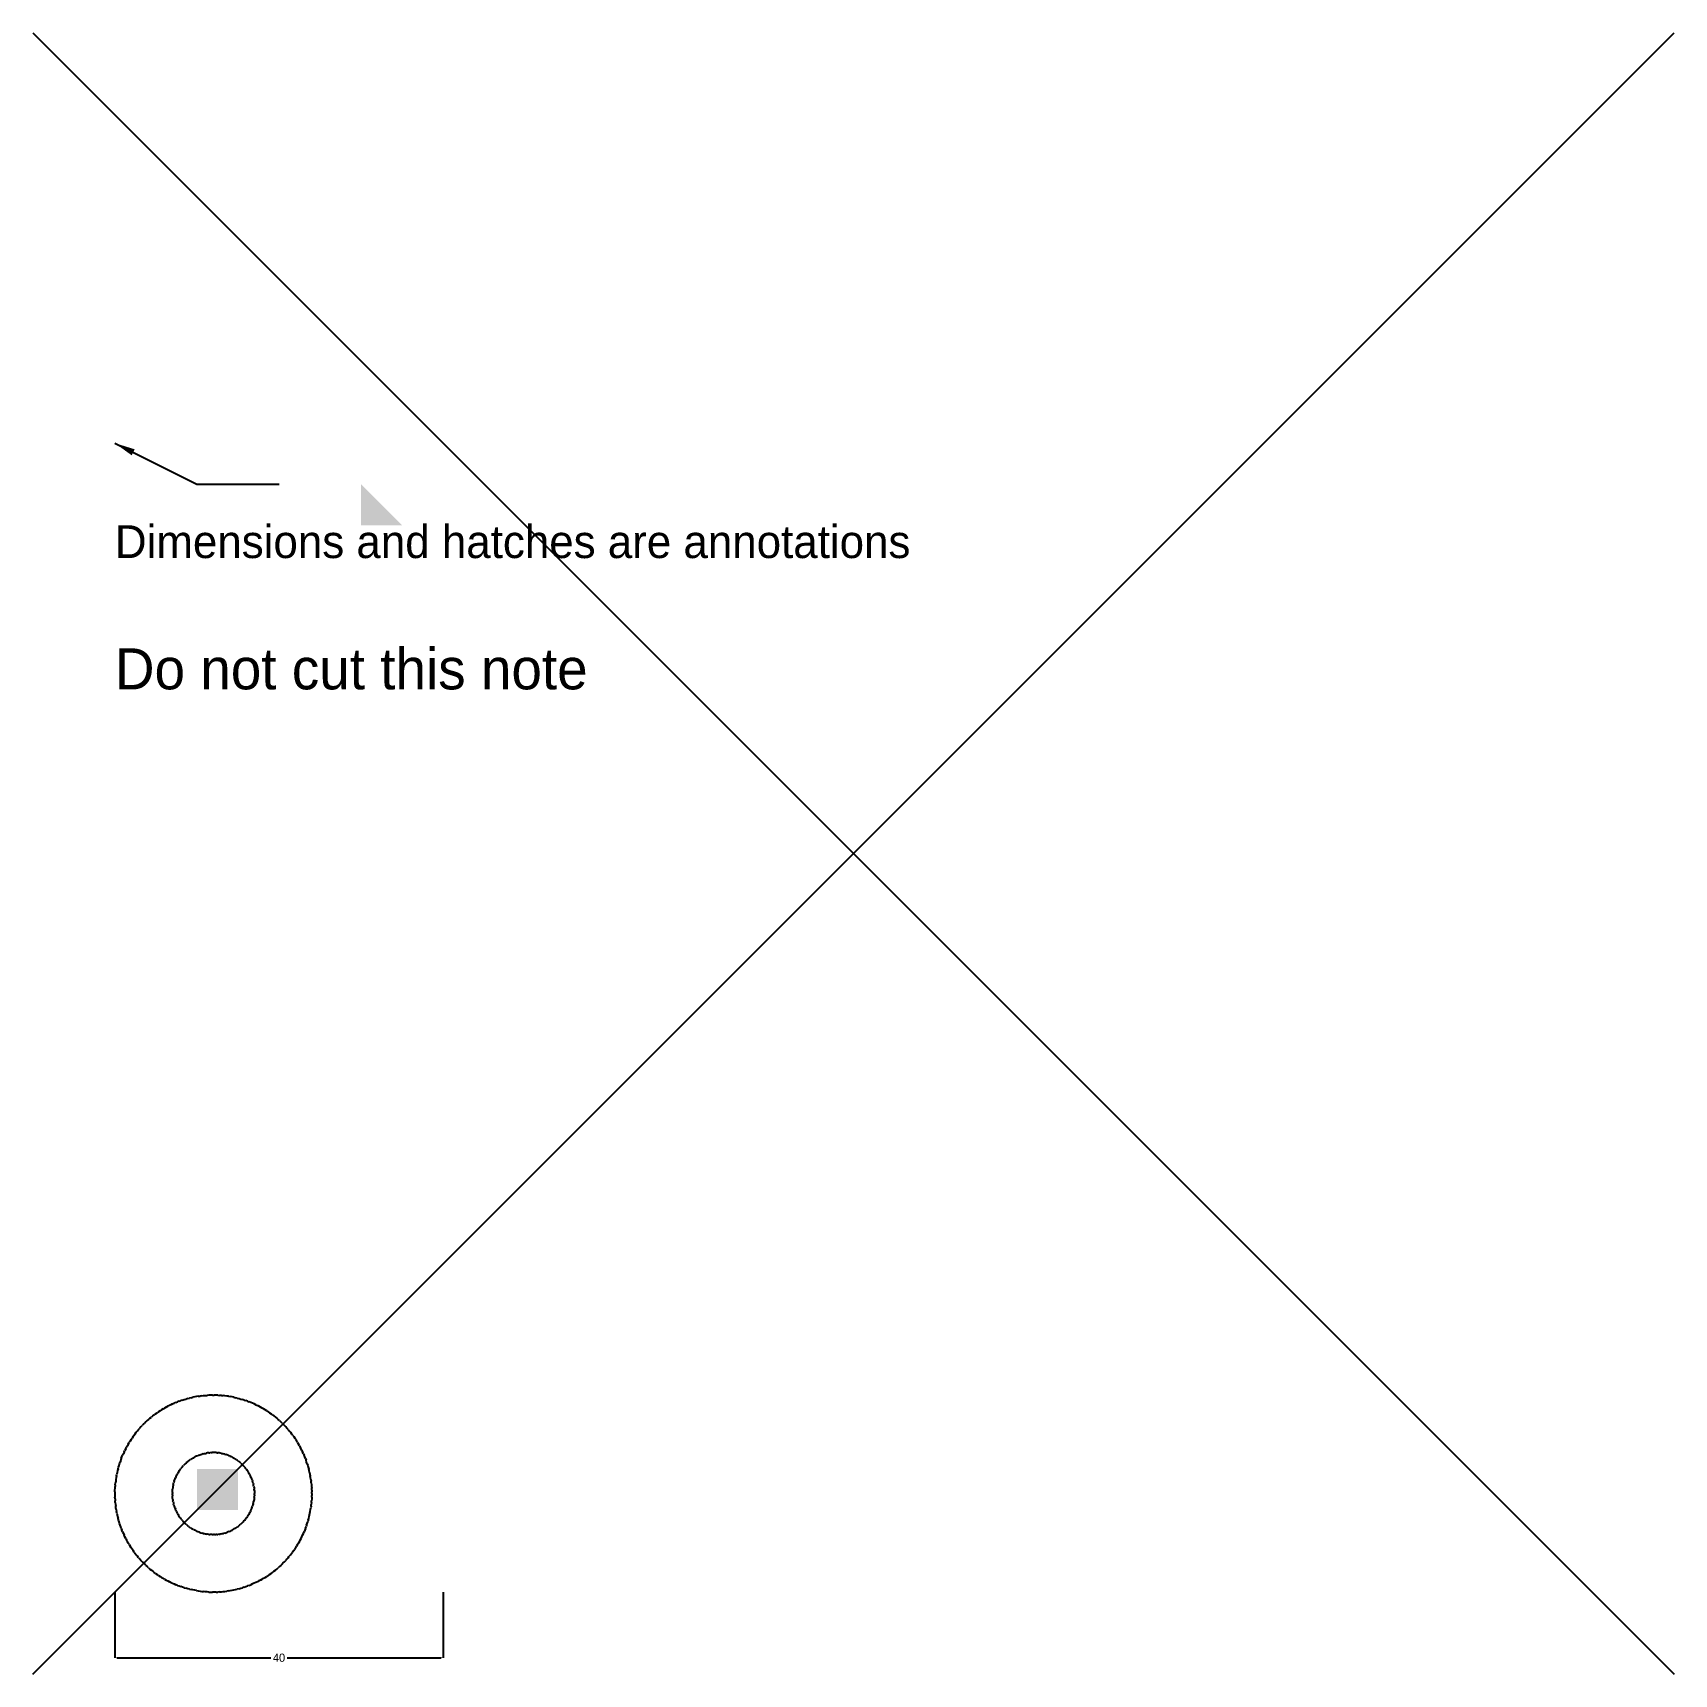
# Model space of a CAD drawing. Header units: millimetres. Extents: x 0 to 200, y 0 to 200.
import ezdxf

# ---------------------------------------------------------------- set-up
doc = ezdxf.new("R2010")
doc.units = ezdxf.units.MM
for name, color, linetype in [('ANNOTATION', 3, 'Continuous'), ('bend', 4, 'Continuous'), ('CUT', 7, 'Continuous'), ('extent', 6, 'Continuous')]:
    doc.layers.add(name, color=color, linetype=linetype)
doc.dimstyles.get("Standard").update_dxf_attribs({"dimtxt": 2.5, "dimasz": 2.5, "dimexe": 1.25, "dimexo": 0.625, "dimtad": 1, "dimcen": 2.5, "dimazin": 3, "dimtfac": 1, "dimtmove": 0, "dimatfit": 3})

# ---------------------------------------------------------------- blocks, each defined once
blk = doc.blocks.new('_CLOSEDFILLED')
at = {"color": 0, "linetype": 'BYBLOCK'}
blk.add_solid([(-1, 0.16), (0, 0), (-1, -0.16)], dxfattribs=at)
blk = doc.blocks.new('*D1')
for p, q in [((10, 10), (10, 2)), ((50, 10), (50, 2)), ((10.25, 2), (29, 2)), ((31, 2), (49.75, 2))]:
    blk.add_line(p, q)
at = {"layer": 'Defpoints'}
for p in [(10, 10), (50, 10), (10, 2)]:
    blk.add_point(p, dxfattribs=at)
at = {"layer": 'ANNOTATION', "xscale": 0.25, "yscale": 0.25, "rotation": 180}
blk.add_blockref('_CLOSEDFILLED', (10, 2), dxfattribs=at)
at = {"layer": 'ANNOTATION', "xscale": 0.25, "yscale": 0.25}
blk.add_blockref('_CLOSEDFILLED', (50, 2), dxfattribs=at)
at = {"layer": 'ANNOTATION', "insert": (30, 2), "char_height": 1, "attachment_point": 5}
blk.add_mtext('40', dxfattribs=at)

msp = doc.modelspace()

# ---------------------------------------------------------------- hatches: boundary and pattern name
at = {"layer": 'ANNOTATION'}
msp.add_hatch(color=3, dxfattribs=at).paths.add_polyline_path([(20, 20), (25, 20), (25, 25), (20, 25)])

# ---------------------------------------------------------------- linework, layer by layer
msp.add_solid([(40, 140), (45, 140), (40, 145)], dxfattribs=at)
at = {"layer": 'bend'}
msp.add_line((0, 0), (200, 200), dxfattribs=at)
at = {"layer": 'CUT'}
for p, q in [((15.504, 32.09), (15.322, 31.97)), ((15.688, 32.206), (15.504, 32.09)), ((15.875, 32.319), (15.688, 32.206)), ((15.875, 32.319), (16.063, 32.428)), ((16.253, 32.535), (16.063, 32.428)), ((16.253, 32.535), (16.446, 32.637)), ((16.64, 32.736), (16.446, 32.637)), ((16.836, 32.832), (16.64, 32.736)), ((17.033, 32.924), (16.836, 32.832)), ((17.033, 32.924), (17.232, 33.012)), ((17.433, 33.097), (17.232, 33.012)), ((17.433, 33.097), (17.635, 33.178)), ((17.839, 33.255), (17.635, 33.178)), ((17.839, 33.255), (18.044, 33.329)), ((18.25, 33.399), (18.044, 33.329)), ((18.25, 33.399), (18.458, 33.465)), ((18.458, 33.465), (18.667, 33.528)), ((18.877, 33.586), (18.667, 33.528)), ((18.877, 33.586), (19.088, 33.641)), ((19.299, 33.692), (19.088, 33.641)), ((19.299, 33.692), (19.512, 33.739)), ((19.726, 33.783), (19.512, 33.739)), ((19.94, 33.822), (19.726, 33.783)), ((20.155, 33.857), (19.94, 33.822)), ((20.155, 33.857), (20.371, 33.889)), ((20.587, 33.917), (20.371, 33.889)), ((20.587, 33.917), (20.803, 33.94)), ((20.803, 33.94), (21.02, 33.96)), ((21.02, 33.96), (21.238, 33.976)), ((21.455, 33.988), (21.238, 33.976)), ((21.673, 33.996), (21.455, 33.988)), ((21.891, 34), (21.673, 33.996)), ((21.891, 34), (22.109, 34)), ((22.327, 33.996), (22.109, 34)), ((22.545, 33.988), (22.327, 33.996)), ((22.545, 33.988), (22.762, 33.976)), ((22.98, 33.96), (22.762, 33.976)), ((22.98, 33.96), (23.197, 33.94)), ((23.413, 33.917), (23.197, 33.94)), ((23.629, 33.889), (23.413, 33.917)), ((23.845, 33.857), (23.629, 33.889)), ((23.845, 33.857), (24.06, 33.822)), ((24.274, 33.783), (24.06, 33.822)), ((24.488, 33.739), (24.274, 33.783)), ((24.488, 33.739), (24.701, 33.692)), ((24.912, 33.641), (24.701, 33.692)), ((24.912, 33.641), (25.123, 33.586)), ((25.123, 33.586), (25.333, 33.528)), ((25.333, 33.528), (25.542, 33.465)), ((25.75, 33.399), (25.542, 33.465)), ((25.75, 33.399), (25.956, 33.329)), ((26.161, 33.255), (25.956, 33.329)), ((26.161, 33.255), (26.365, 33.178)), ((26.567, 33.097), (26.365, 33.178)), ((26.768, 33.012), (26.567, 33.097)), ((26.967, 32.924), (26.768, 33.012)), ((27.164, 32.832), (26.967, 32.924)), ((27.164, 32.832), (27.36, 32.736)), ((27.554, 32.637), (27.36, 32.736)), ((27.747, 32.535), (27.554, 32.637)), ((27.937, 32.428), (27.747, 32.535)), ((28.125, 32.319), (27.937, 32.428)), ((28.312, 32.206), (28.125, 32.319)), ((28.496, 32.09), (28.312, 32.206)), ((28.496, 32.09), (28.678, 31.97)), ((13.175, 30.132), (13.029, 29.97)), ((13.175, 30.132), (13.324, 30.291)), ((13.476, 30.447), (13.324, 30.291)), ((13.476, 30.447), (13.631, 30.6)), ((13.789, 30.751), (13.631, 30.6)), ((13.949, 30.898), (13.789, 30.751)), ((14.112, 31.043), (13.949, 30.898)), ((14.277, 31.185), (14.112, 31.043)), ((14.277, 31.185), (14.445, 31.323)), ((14.616, 31.459), (14.445, 31.323)), ((14.616, 31.459), (14.789, 31.592)), ((14.964, 31.721), (14.789, 31.592)), ((14.964, 31.721), (15.142, 31.847)), ((15.322, 31.97), (15.142, 31.847)), ((28.678, 31.97), (28.858, 31.847)), ((28.858, 31.847), (29.036, 31.721)), ((29.211, 31.592), (29.036, 31.721)), ((29.211, 31.592), (29.384, 31.459)), ((29.384, 31.459), (29.555, 31.323)), ((29.555, 31.323), (29.723, 31.185)), ((29.723, 31.185), (29.888, 31.043)), ((30.051, 30.898), (29.888, 31.043)), ((30.051, 30.898), (30.211, 30.751)), ((30.369, 30.6), (30.211, 30.751)), ((30.369, 30.6), (30.524, 30.447)), ((30.524, 30.447), (30.676, 30.291)), ((30.825, 30.132), (30.676, 30.291)), ((30.971, 29.97), (30.825, 30.132)), ((11.626, 28.031), (11.518, 27.842)), ((11.626, 28.031), (11.737, 28.219)), ((11.852, 28.404), (11.737, 28.219)), ((11.97, 28.587), (11.852, 28.404)), ((11.97, 28.587), (12.091, 28.768)), ((12.216, 28.947), (12.091, 28.768)), ((12.343, 29.124), (12.216, 28.947)), ((12.343, 29.124), (12.474, 29.298)), ((12.474, 29.298), (12.608, 29.47)), ((12.608, 29.47), (12.746, 29.639)), ((12.746, 29.639), (12.886, 29.806)), ((12.886, 29.806), (13.029, 29.97)), ((31.114, 29.806), (30.971, 29.97)), ((31.114, 29.806), (31.254, 29.639)), ((31.254, 29.639), (31.392, 29.47)), ((31.392, 29.47), (31.526, 29.298)), ((31.657, 29.124), (31.526, 29.298)), ((31.657, 29.124), (31.784, 28.947)), ((31.784, 28.947), (31.909, 28.768)), ((32.03, 28.587), (31.909, 28.768)), ((32.03, 28.587), (32.148, 28.404)), ((32.263, 28.219), (32.148, 28.404)), ((32.263, 28.219), (32.374, 28.031)), ((32.482, 27.842), (32.374, 28.031)), ((10.707, 26.059), (10.635, 25.853)), ((10.783, 26.263), (10.707, 26.059)), ((10.783, 26.263), (10.862, 26.466)), ((10.862, 26.466), (10.945, 26.668)), ((11.032, 26.868), (10.945, 26.668)), ((11.122, 27.066), (11.032, 26.868)), ((11.122, 27.066), (11.216, 27.263)), ((11.313, 27.458), (11.216, 27.263)), ((11.313, 27.458), (11.414, 27.651)), ((11.518, 27.842), (11.414, 27.651)), ((18.993, 25.995), (19.107, 26.078)), ((19.107, 26.078), (19.222, 26.157)), ((19.34, 26.234), (19.222, 26.157)), ((19.46, 26.307), (19.34, 26.234)), ((19.46, 26.307), (19.581, 26.376)), ((19.705, 26.442), (19.581, 26.376)), ((19.705, 26.442), (19.831, 26.505)), ((19.958, 26.564), (19.831, 26.505)), ((20.087, 26.619), (19.958, 26.564)), ((20.087, 26.619), (20.217, 26.671)), ((20.217, 26.671), (20.349, 26.719)), ((20.349, 26.719), (20.482, 26.764)), ((20.482, 26.764), (20.616, 26.805)), ((20.751, 26.842), (20.616, 26.805)), ((20.751, 26.842), (20.887, 26.875)), ((20.887, 26.875), (21.025, 26.904)), ((21.025, 26.904), (21.162, 26.929)), ((21.301, 26.951), (21.162, 26.929)), ((21.44, 26.969), (21.301, 26.951)), ((21.44, 26.969), (21.58, 26.982)), ((21.72, 26.992), (21.58, 26.982)), ((21.72, 26.992), (21.86, 26.998)), ((22, 27), (21.86, 26.998)), ((22.14, 26.998), (22, 27)), ((22.28, 26.992), (22.14, 26.998)), ((22.42, 26.982), (22.28, 26.992)), ((22.42, 26.982), (22.56, 26.969)), ((22.699, 26.951), (22.56, 26.969)), ((22.838, 26.929), (22.699, 26.951)), ((22.975, 26.904), (22.838, 26.929)), ((22.975, 26.904), (23.113, 26.875)), ((23.113, 26.875), (23.249, 26.842)), ((23.384, 26.805), (23.249, 26.842)), ((23.384, 26.805), (23.518, 26.764)), ((23.651, 26.719), (23.518, 26.764)), ((23.783, 26.671), (23.651, 26.719)), ((23.913, 26.619), (23.783, 26.671)), ((24.042, 26.564), (23.913, 26.619)), ((24.042, 26.564), (24.169, 26.505)), ((24.169, 26.505), (24.295, 26.442)), ((24.295, 26.442), (24.419, 26.376)), ((24.419, 26.376), (24.54, 26.307)), ((24.66, 26.234), (24.54, 26.307)), ((24.778, 26.157), (24.66, 26.234)), ((24.778, 26.157), (24.893, 26.078)), ((25.007, 25.995), (24.893, 26.078)), ((32.482, 27.842), (32.586, 27.651)), ((32.687, 27.458), (32.586, 27.651)), ((32.784, 27.263), (32.687, 27.458)), ((32.784, 27.263), (32.878, 27.066)), ((32.968, 26.868), (32.878, 27.066)), ((32.968, 26.868), (33.055, 26.668)), ((33.138, 26.466), (33.055, 26.668)), ((33.217, 26.263), (33.138, 26.466)), ((33.217, 26.263), (33.293, 26.059)), ((33.365, 25.853), (33.293, 26.059)), ((10.197, 24.167), (10.16, 23.953)), ((10.197, 24.167), (10.239, 24.381)), ((10.284, 24.594), (10.239, 24.381)), ((10.333, 24.807), (10.284, 24.594)), ((10.386, 25.018), (10.333, 24.807)), ((10.386, 25.018), (10.442, 25.228)), ((10.442, 25.228), (10.503, 25.438)), ((10.503, 25.438), (10.567, 25.646)), ((10.567, 25.646), (10.635, 25.853)), ((17.436, 24.042), (17.381, 23.913)), ((17.495, 24.169), (17.436, 24.042)), ((17.495, 24.169), (17.558, 24.295)), ((17.558, 24.295), (17.624, 24.419)), ((17.693, 24.54), (17.624, 24.419)), ((17.766, 24.66), (17.693, 24.54)), ((17.843, 24.778), (17.766, 24.66)), ((17.843, 24.778), (17.922, 24.893)), ((17.922, 24.893), (18.005, 25.007)), ((18.091, 25.117), (18.005, 25.007)), ((18.18, 25.226), (18.091, 25.117)), ((18.272, 25.332), (18.18, 25.226)), ((18.272, 25.332), (18.367, 25.435)), ((18.464, 25.536), (18.367, 25.435)), ((18.565, 25.633), (18.464, 25.536)), ((18.668, 25.728), (18.565, 25.633)), ((18.774, 25.82), (18.668, 25.728)), ((18.883, 25.909), (18.774, 25.82)), ((18.883, 25.909), (18.993, 25.995)), ((25.007, 25.995), (25.117, 25.909)), ((25.117, 25.909), (25.226, 25.82)), ((25.332, 25.728), (25.226, 25.82)), ((25.332, 25.728), (25.435, 25.633)), ((25.536, 25.536), (25.435, 25.633)), ((25.536, 25.536), (25.633, 25.435)), ((25.728, 25.332), (25.633, 25.435)), ((25.82, 25.226), (25.728, 25.332)), ((25.82, 25.226), (25.909, 25.117)), ((25.995, 25.007), (25.909, 25.117)), ((25.995, 25.007), (26.078, 24.893)), ((26.157, 24.778), (26.078, 24.893)), ((26.234, 24.66), (26.157, 24.778)), ((26.234, 24.66), (26.307, 24.54)), ((26.376, 24.419), (26.307, 24.54)), ((26.442, 24.295), (26.376, 24.419)), ((26.442, 24.295), (26.505, 24.169)), ((26.564, 24.042), (26.505, 24.169)), ((26.619, 23.913), (26.564, 24.042)), ((33.433, 25.646), (33.365, 25.853)), ((33.433, 25.646), (33.497, 25.438)), ((33.497, 25.438), (33.558, 25.228)), ((33.558, 25.228), (33.614, 25.018)), ((33.667, 24.807), (33.614, 25.018)), ((33.716, 24.594), (33.667, 24.807)), ((33.716, 24.594), (33.761, 24.381)), ((33.761, 24.381), (33.803, 24.167)), ((33.84, 23.953), (33.803, 24.167)), ((10.002, 22.218), (10, 22)), ((10, 22), (10.002, 21.782)), ((10.002, 22.218), (10.008, 22.436)), ((10.008, 22.436), (10.018, 22.653)), ((10.018, 22.653), (10.032, 22.871)), ((10.049, 23.088), (10.032, 22.871)), ((10.049, 23.088), (10.071, 23.305)), ((10.097, 23.521), (10.071, 23.305)), ((10.126, 23.737), (10.097, 23.521)), ((10.16, 23.953), (10.126, 23.737)), ((17.002, 22.14), (17, 22)), ((17.002, 21.86), (17, 22)), ((17.002, 22.14), (17.008, 22.28)), ((17.008, 22.28), (17.018, 22.42)), ((17.018, 22.42), (17.031, 22.56)), ((17.049, 22.699), (17.031, 22.56)), ((17.071, 22.838), (17.049, 22.699)), ((17.096, 22.975), (17.071, 22.838)), ((17.096, 22.975), (17.125, 23.113)), ((17.125, 23.113), (17.158, 23.249)), ((17.158, 23.249), (17.195, 23.384)), ((17.236, 23.518), (17.195, 23.384)), ((17.236, 23.518), (17.281, 23.651)), ((17.281, 23.651), (17.329, 23.783)), ((17.329, 23.783), (17.381, 23.913)), ((26.671, 23.783), (26.619, 23.913)), ((26.719, 23.651), (26.671, 23.783)), ((26.719, 23.651), (26.764, 23.518)), ((26.805, 23.384), (26.764, 23.518)), ((26.842, 23.249), (26.805, 23.384)), ((26.842, 23.249), (26.875, 23.113)), ((26.904, 22.975), (26.875, 23.113)), ((26.929, 22.838), (26.904, 22.975)), ((26.929, 22.838), (26.951, 22.699)), ((26.951, 22.699), (26.969, 22.56)), ((26.982, 22.42), (26.969, 22.56)), ((26.982, 22.42), (26.992, 22.28)), ((26.992, 22.28), (26.998, 22.14)), ((26.998, 22.14), (27, 22)), ((26.998, 21.86), (27, 22)), ((33.874, 23.737), (33.84, 23.953)), ((33.874, 23.737), (33.903, 23.521)), ((33.929, 23.305), (33.903, 23.521)), ((33.929, 23.305), (33.951, 23.088)), ((33.951, 23.088), (33.968, 22.871)), ((33.968, 22.871), (33.982, 22.653)), ((33.992, 22.436), (33.982, 22.653)), ((33.992, 22.436), (33.998, 22.218)), ((34, 22), (33.998, 22.218)), ((34, 22), (33.998, 21.782)), ((10.002, 21.782), (10.008, 21.564)), ((10.018, 21.347), (10.008, 21.564)), ((10.018, 21.347), (10.032, 21.129)), ((10.049, 20.912), (10.032, 21.129)), ((10.049, 20.912), (10.071, 20.695)), ((10.071, 20.695), (10.097, 20.479)), ((10.126, 20.263), (10.097, 20.479)), ((10.16, 20.047), (10.126, 20.263)), ((10.16, 20.047), (10.197, 19.833)), ((17.002, 21.86), (17.008, 21.72)), ((17.018, 21.58), (17.008, 21.72)), ((17.031, 21.44), (17.018, 21.58)), ((17.049, 21.301), (17.031, 21.44)), ((17.049, 21.301), (17.071, 21.162)), ((17.096, 21.025), (17.071, 21.162)), ((17.096, 21.025), (17.125, 20.887)), ((17.125, 20.887), (17.158, 20.751)), ((17.195, 20.616), (17.158, 20.751)), ((17.195, 20.616), (17.236, 20.482)), ((17.236, 20.482), (17.281, 20.349)), ((17.281, 20.349), (17.329, 20.217)), ((17.329, 20.217), (17.381, 20.087)), ((17.436, 19.958), (17.381, 20.087)), ((26.564, 19.958), (26.619, 20.087)), ((26.619, 20.087), (26.671, 20.217)), ((26.671, 20.217), (26.719, 20.349)), ((26.719, 20.349), (26.764, 20.482)), ((26.805, 20.616), (26.764, 20.482)), ((26.842, 20.751), (26.805, 20.616)), ((26.842, 20.751), (26.875, 20.887)), ((26.875, 20.887), (26.904, 21.025)), ((26.929, 21.162), (26.904, 21.025)), ((26.951, 21.301), (26.929, 21.162)), ((26.969, 21.44), (26.951, 21.301)), ((26.982, 21.58), (26.969, 21.44)), ((26.982, 21.58), (26.992, 21.72)), ((26.998, 21.86), (26.992, 21.72)), ((33.803, 19.833), (33.84, 20.047)), ((33.84, 20.047), (33.874, 20.263)), ((33.903, 20.479), (33.874, 20.263)), ((33.903, 20.479), (33.929, 20.695)), ((33.951, 20.912), (33.929, 20.695)), ((33.951, 20.912), (33.968, 21.129)), ((33.982, 21.347), (33.968, 21.129)), ((33.992, 21.564), (33.982, 21.347)), ((33.992, 21.564), (33.998, 21.782)), ((10.239, 19.619), (10.197, 19.833)), ((10.239, 19.619), (10.284, 19.406)), ((10.284, 19.406), (10.333, 19.193)), ((10.333, 19.193), (10.386, 18.982)), ((10.442, 18.772), (10.386, 18.982)), ((10.503, 18.562), (10.442, 18.772)), ((10.567, 18.354), (10.503, 18.562)), ((10.635, 18.147), (10.567, 18.354)), ((10.707, 17.941), (10.635, 18.147)), ((17.495, 19.831), (17.436, 19.958)), ((17.495, 19.831), (17.558, 19.705)), ((17.624, 19.581), (17.558, 19.705)), ((17.624, 19.581), (17.693, 19.46)), ((17.693, 19.46), (17.766, 19.34)), ((17.766, 19.34), (17.843, 19.222)), ((17.843, 19.222), (17.922, 19.107)), ((18.005, 18.993), (17.922, 19.107)), ((18.091, 18.883), (18.005, 18.993)), ((18.091, 18.883), (18.18, 18.774)), ((18.272, 18.668), (18.18, 18.774)), ((18.272, 18.668), (18.367, 18.565)), ((18.367, 18.565), (18.464, 18.464)), ((18.464, 18.464), (18.565, 18.367)), ((18.668, 18.272), (18.565, 18.367)), ((18.668, 18.272), (18.774, 18.18)), ((18.774, 18.18), (18.883, 18.091)), ((18.993, 18.005), (18.883, 18.091)), ((18.993, 18.005), (19.107, 17.922)), ((25.007, 18.005), (24.893, 17.922)), ((25.007, 18.005), (25.117, 18.091)), ((25.117, 18.091), (25.226, 18.18)), ((25.226, 18.18), (25.332, 18.272)), ((25.435, 18.367), (25.332, 18.272)), ((25.536, 18.464), (25.435, 18.367)), ((25.536, 18.464), (25.633, 18.565)), ((25.633, 18.565), (25.728, 18.668)), ((25.728, 18.668), (25.82, 18.774)), ((25.82, 18.774), (25.909, 18.883)), ((25.995, 18.993), (25.909, 18.883)), ((26.078, 19.107), (25.995, 18.993)), ((26.078, 19.107), (26.157, 19.222)), ((26.234, 19.34), (26.157, 19.222)), ((26.307, 19.46), (26.234, 19.34)), ((26.376, 19.581), (26.307, 19.46)), ((26.442, 19.705), (26.376, 19.581)), ((26.442, 19.705), (26.505, 19.831)), ((26.564, 19.958), (26.505, 19.831)), ((33.365, 18.147), (33.293, 17.941)), ((33.365, 18.147), (33.433, 18.354)), ((33.433, 18.354), (33.497, 18.562)), ((33.558, 18.772), (33.497, 18.562)), ((33.558, 18.772), (33.614, 18.982)), ((33.614, 18.982), (33.667, 19.193)), ((33.667, 19.193), (33.716, 19.406)), ((33.716, 19.406), (33.761, 19.619)), ((33.761, 19.619), (33.803, 19.833)), ((10.783, 17.737), (10.707, 17.941)), ((10.783, 17.737), (10.862, 17.534)), ((10.945, 17.332), (10.862, 17.534)), ((10.945, 17.332), (11.032, 17.132)), ((11.032, 17.132), (11.122, 16.934)), ((11.216, 16.737), (11.122, 16.934)), ((11.313, 16.542), (11.216, 16.737)), ((11.313, 16.542), (11.414, 16.349)), ((11.414, 16.349), (11.518, 16.158)), ((11.626, 15.969), (11.518, 16.158)), ((19.222, 17.843), (19.107, 17.922)), ((19.222, 17.843), (19.34, 17.766)), ((19.34, 17.766), (19.46, 17.693)), ((19.581, 17.624), (19.46, 17.693)), ((19.581, 17.624), (19.705, 17.558)), ((19.831, 17.495), (19.705, 17.558)), ((19.831, 17.495), (19.958, 17.436)), ((19.958, 17.436), (20.087, 17.381)), ((20.087, 17.381), (20.217, 17.329)), ((20.217, 17.329), (20.349, 17.281)), ((20.349, 17.281), (20.482, 17.236)), ((20.482, 17.236), (20.616, 17.195)), ((20.751, 17.158), (20.616, 17.195)), ((20.751, 17.158), (20.887, 17.125)), ((20.887, 17.125), (21.025, 17.096)), ((21.025, 17.096), (21.162, 17.071)), ((21.301, 17.049), (21.162, 17.071)), ((21.44, 17.031), (21.301, 17.049)), ((21.44, 17.031), (21.58, 17.018)), ((21.72, 17.008), (21.58, 17.018)), ((21.86, 17.002), (21.72, 17.008)), ((21.86, 17.002), (22, 17)), ((22.14, 17.002), (22, 17)), ((22.14, 17.002), (22.28, 17.008)), ((22.42, 17.018), (22.28, 17.008)), ((22.42, 17.018), (22.56, 17.031)), ((22.699, 17.049), (22.56, 17.031)), ((22.699, 17.049), (22.838, 17.071)), ((22.975, 17.096), (22.838, 17.071)), ((22.975, 17.096), (23.113, 17.125)), ((23.113, 17.125), (23.249, 17.158)), ((23.384, 17.195), (23.249, 17.158)), ((23.384, 17.195), (23.518, 17.236)), ((23.518, 17.236), (23.651, 17.281)), ((23.783, 17.329), (23.651, 17.281)), ((23.913, 17.381), (23.783, 17.329)), ((23.913, 17.381), (24.042, 17.436)), ((24.169, 17.495), (24.042, 17.436)), ((24.169, 17.495), (24.295, 17.558)), ((24.295, 17.558), (24.419, 17.624)), ((24.419, 17.624), (24.54, 17.693)), ((24.66, 17.766), (24.54, 17.693)), ((24.66, 17.766), (24.778, 17.843)), ((24.778, 17.843), (24.893, 17.922)), ((32.482, 16.158), (32.374, 15.969)), ((32.482, 16.158), (32.586, 16.349)), ((32.586, 16.349), (32.687, 16.542)), ((32.687, 16.542), (32.784, 16.737)), ((32.784, 16.737), (32.878, 16.934)), ((32.878, 16.934), (32.968, 17.132)), ((32.968, 17.132), (33.055, 17.332)), ((33.138, 17.534), (33.055, 17.332)), ((33.217, 17.737), (33.138, 17.534)), ((33.217, 17.737), (33.293, 17.941)), ((11.737, 15.781), (11.626, 15.969)), ((11.737, 15.781), (11.852, 15.596)), ((11.97, 15.413), (11.852, 15.596)), ((12.091, 15.232), (11.97, 15.413)), ((12.216, 15.053), (12.091, 15.232)), ((12.343, 14.876), (12.216, 15.053)), ((12.343, 14.876), (12.474, 14.702)), ((12.474, 14.702), (12.608, 14.53)), ((12.746, 14.361), (12.608, 14.53)), ((12.886, 14.194), (12.746, 14.361)), ((12.886, 14.194), (13.029, 14.03)), ((13.175, 13.868), (13.029, 14.03)), ((30.971, 14.03), (30.825, 13.868)), ((30.971, 14.03), (31.114, 14.194)), ((31.114, 14.194), (31.254, 14.361)), ((31.392, 14.53), (31.254, 14.361)), ((31.392, 14.53), (31.526, 14.702)), ((31.526, 14.702), (31.657, 14.876)), ((31.784, 15.053), (31.657, 14.876)), ((31.784, 15.053), (31.909, 15.232)), ((32.03, 15.413), (31.909, 15.232)), ((32.03, 15.413), (32.148, 15.596)), ((32.263, 15.781), (32.148, 15.596)), ((32.374, 15.969), (32.263, 15.781)), ((13.324, 13.709), (13.175, 13.868)), ((13.324, 13.709), (13.476, 13.553)), ((13.631, 13.4), (13.476, 13.553)), ((13.789, 13.249), (13.631, 13.4)), ((13.789, 13.249), (13.949, 13.102)), ((14.112, 12.957), (13.949, 13.102)), ((14.112, 12.957), (14.277, 12.815)), ((14.277, 12.815), (14.445, 12.677)), ((14.445, 12.677), (14.616, 12.541)), ((14.789, 12.408), (14.616, 12.541)), ((14.964, 12.279), (14.789, 12.408)), ((14.964, 12.279), (15.142, 12.153)), ((15.322, 12.03), (15.142, 12.153)), ((15.322, 12.03), (15.504, 11.91)), ((28.678, 12.03), (28.496, 11.91)), ((28.858, 12.153), (28.678, 12.03)), ((28.858, 12.153), (29.036, 12.279)), ((29.036, 12.279), (29.211, 12.408)), ((29.211, 12.408), (29.384, 12.541)), ((29.384, 12.541), (29.555, 12.677)), ((29.555, 12.677), (29.723, 12.815)), ((29.723, 12.815), (29.888, 12.957)), ((30.051, 13.102), (29.888, 12.957)), ((30.211, 13.249), (30.051, 13.102)), ((30.369, 13.4), (30.211, 13.249)), ((30.524, 13.553), (30.369, 13.4)), ((30.524, 13.553), (30.676, 13.709)), ((30.676, 13.709), (30.825, 13.868)), ((15.504, 11.91), (15.688, 11.794)), ((15.688, 11.794), (15.875, 11.681)), ((16.063, 11.572), (15.875, 11.681)), ((16.063, 11.572), (16.253, 11.465)), ((16.253, 11.465), (16.446, 11.363)), ((16.446, 11.363), (16.64, 11.264)), ((16.836, 11.168), (16.64, 11.264)), ((16.836, 11.168), (17.033, 11.076)), ((17.033, 11.076), (17.232, 10.988)), ((17.232, 10.988), (17.433, 10.903)), ((17.635, 10.822), (17.433, 10.903)), ((17.635, 10.822), (17.839, 10.745)), ((17.839, 10.745), (18.044, 10.671)), ((18.25, 10.601), (18.044, 10.671)), ((18.458, 10.535), (18.25, 10.601)), ((18.458, 10.535), (18.667, 10.472)), ((18.877, 10.414), (18.667, 10.472)), ((19.088, 10.359), (18.877, 10.414)), ((19.088, 10.359), (19.299, 10.308)), ((19.512, 10.261), (19.299, 10.308)), ((19.726, 10.217), (19.512, 10.261)), ((19.94, 10.178), (19.726, 10.217)), ((19.94, 10.178), (20.155, 10.143)), ((20.155, 10.143), (20.371, 10.111)), ((20.371, 10.111), (20.587, 10.083)), ((20.587, 10.083), (20.803, 10.06)), ((21.02, 10.04), (20.803, 10.06)), ((21.238, 10.024), (21.02, 10.04)), ((21.455, 10.012), (21.238, 10.024)), ((21.455, 10.012), (21.673, 10.004)), ((21.673, 10.004), (21.891, 10)), ((22.109, 10), (21.891, 10)), ((22.327, 10.004), (22.109, 10)), ((22.327, 10.004), (22.545, 10.012)), ((22.762, 10.024), (22.545, 10.012)), ((22.762, 10.024), (22.98, 10.04)), ((22.98, 10.04), (23.197, 10.06)), ((23.197, 10.06), (23.413, 10.083)), ((23.413, 10.083), (23.629, 10.111)), ((23.845, 10.143), (23.629, 10.111)), ((23.845, 10.143), (24.06, 10.178)), ((24.06, 10.178), (24.274, 10.217)), ((24.274, 10.217), (24.488, 10.261)), ((24.488, 10.261), (24.701, 10.308)), ((24.701, 10.308), (24.912, 10.359)), ((25.123, 10.414), (24.912, 10.359)), ((25.123, 10.414), (25.333, 10.472)), ((25.333, 10.472), (25.542, 10.535)), ((25.75, 10.601), (25.542, 10.535)), ((25.75, 10.601), (25.956, 10.671)), ((25.956, 10.671), (26.161, 10.745)), ((26.365, 10.822), (26.161, 10.745)), ((26.365, 10.822), (26.567, 10.903)), ((26.768, 10.988), (26.567, 10.903)), ((26.967, 11.076), (26.768, 10.988)), ((27.164, 11.168), (26.967, 11.076)), ((27.36, 11.264), (27.164, 11.168)), ((27.554, 11.363), (27.36, 11.264)), ((27.747, 11.465), (27.554, 11.363)), ((27.747, 11.465), (27.937, 11.572)), ((27.937, 11.572), (28.125, 11.681)), ((28.125, 11.681), (28.312, 11.794)), ((28.312, 11.794), (28.496, 11.91))]:
    msp.add_line(p, q, dxfattribs=at)
at = {"layer": 'extent'}
msp.add_line((0, 200), (200, 0), dxfattribs=at)

# ---------------------------------------------------------------- texts
at = {"layer": 'ANNOTATION'}
msp.add_text('Do not cut this note', height=5, dxfattribs=at).set_placement((10, 120))
at = {"layer": 'ANNOTATION', "insert": (10, 140), "char_height": 4, "attachment_point": 1}
msp.add_mtext('Dimensions and hatches are annotations', dxfattribs=at)

# ---------------------------------------------------------------- dimensions: what is measured, and where the dimension line sits
at = {"layer": 'ANNOTATION'}
dim = msp.add_linear_dim(base=(10, 2), p1=(10, 10), p2=(50, 10), dimstyle='Standard', dxfattribs=at)
dim.commit()
dim.dimension.update_dxf_attribs({"geometry": '*D1', "text_midpoint": (30, 2)})

# ---------------------------------------------------------------- leaders
msp.add_leader([(10, 150), (20, 145), (30, 145)], dimstyle='Standard', dxfattribs=at)

doc.saveas('drawing.dxf')
